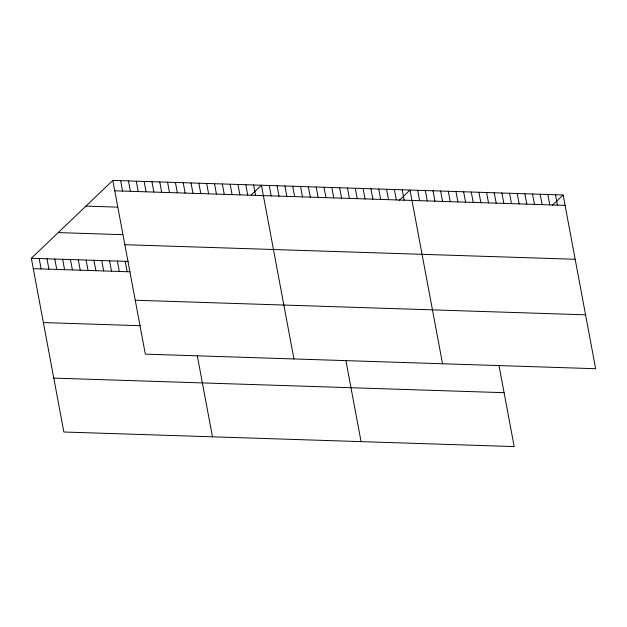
<?xml version="1.0" encoding="UTF-8"?>
<svg xmlns="http://www.w3.org/2000/svg" width="627" height="627" viewBox="0 0 627 627"><rect width="100%" height="100%" fill="white"/><g stroke="black" fill="none" stroke-linecap="round" stroke-linejoin="round"><path stroke-width="0.94" d="M498.974 365.353L514.179 446.581L63.86 432.003L31.35 258.285L112.821 180.419L563.14 194.997L595.65 368.715L145.331 354.137L112.821 180.419M251.184 195.021L261.428 185.231L293.938 358.95M399.148 200.444L410.034 190.044L442.544 363.762M552.254 205.397L563.14 194.997M114.765 190.804L565.084 205.382M85.938 206.118L117.218 207.129M58.233 232.593L122.759 234.678M124.851 244.702L575.171 259.28M31.35 258.285L128.135 261.42M33.294 268.669L130.079 271.805M135.244 300.239L585.563 314.817M43.381 322.568L140.166 325.703M53.773 378.105L504.092 392.682M555.483 194.746L557.427 205.131M547.826 194.503L549.769 204.888M540.176 194.252L542.12 204.637M532.519 194.002L534.463 204.386M524.862 193.759L526.805 204.143M517.204 193.508L519.148 203.893M509.555 193.265L511.491 203.642M501.898 193.014L503.842 203.399M494.241 192.763L496.184 203.148M486.583 192.52L488.527 202.905M478.926 192.27L480.87 202.654M471.277 192.027L473.22 202.403M463.619 191.776L465.563 202.16M455.962 191.525L457.906 201.91M448.305 191.282L450.249 201.667M440.656 191.031L442.599 201.416M432.998 190.78L434.942 201.165M425.341 190.537L427.285 200.922M417.684 190.287L419.628 200.671M402.213 189.785L404.156 200.17M394.391 189.534L396.335 199.919M386.569 189.283L388.513 199.668M378.747 189.025L380.691 199.41M370.925 188.774L372.869 199.159M363.104 188.523L365.047 198.908M355.282 188.265L357.225 198.649M347.46 188.014L349.404 198.398M339.638 187.763L341.582 198.148M331.816 187.512L333.76 197.897M323.994 187.254L325.938 197.638M316.173 187.003L318.116 197.387M345.869 360.4L361.074 441.627M308.351 186.752L310.294 197.137M300.529 186.493L302.473 196.878M292.715 186.243L294.651 196.627M284.893 185.992L286.837 196.376M277.071 185.741L279.015 196.118M269.249 185.482L271.193 195.867M253.606 184.981L255.55 195.365M245.784 184.722L247.728 195.107M237.962 184.471L239.906 194.856M230.14 184.22L232.084 194.605M222.319 183.962L224.262 194.346M214.497 183.711L216.44 194.096M206.675 183.46L208.619 193.845M198.853 183.209L200.797 193.586M191.031 182.951L192.975 193.335M183.209 182.7L185.153 193.085M175.395 182.449L177.331 192.834M167.574 182.191L169.517 192.575M197.262 355.587L212.467 436.815M159.752 181.94L161.695 192.324M151.93 181.689L153.874 192.074M144.108 181.43L146.052 191.815M136.286 181.179L138.23 191.564M128.464 180.929L130.408 191.313M120.643 180.678L122.586 191.055M125.204 261.326L127.148 271.71M117.382 261.067L119.326 271.452M109.56 260.816L111.504 271.201M101.739 260.566L103.682 270.95M93.917 260.307L95.86 270.692M86.103 260.056L88.039 270.441M78.281 259.805L80.225 270.19M70.459 259.554L72.403 269.931M62.637 259.296L64.581 269.681M54.815 259.045L56.759 269.43M46.994 258.794L48.937 269.179M39.172 258.536L41.116 268.92"/></g></svg>
